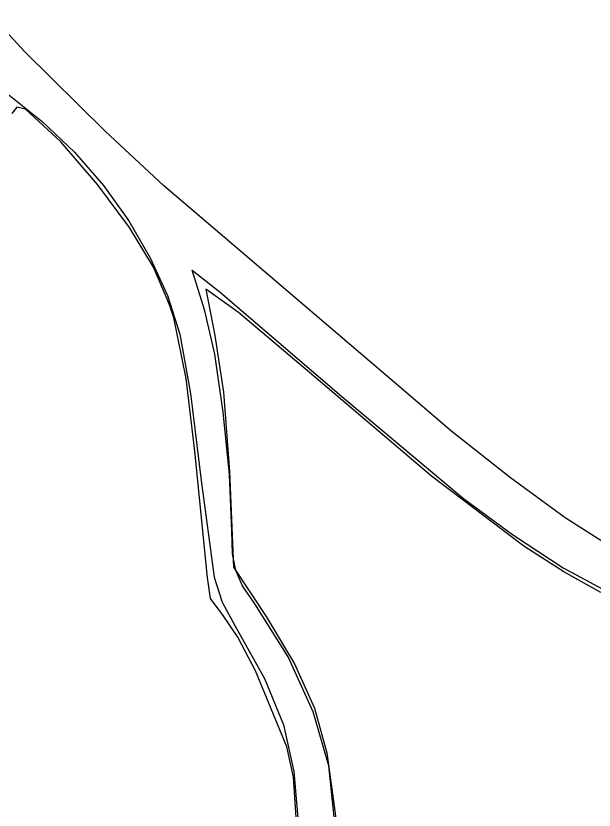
# Model space of a CAD drawing. Extents: x 92 to 340, y 24 to 544.
# Drawn here: x 226.27 to 256.14, y 325.6 to 366.61 of the extents above; entities that cross this region are included whole.
import ezdxf

# ---------------------------------------------------------------- set-up
doc = ezdxf.new("R2010")
doc.units = 0

msp = doc.modelspace()

# ---------------------------------------------------------------- linework, layer by layer
at = {"layer": 'Layer 1'}
for p, q in [((226.730421, 364.745738), (225.012447, 366.609806)), ((230.893201, 360.657393), (226.730421, 364.745738)), ((225.820904, 362.60308), (227.633846, 361.159882)), ((226.313977, 361.899155), (226.061201, 361.565091)), ((226.767903, 361.796822), (226.313977, 361.899155)), ((228.599086, 360.097888), (226.767903, 361.796822)), ((227.633846, 361.159882), (229.297638, 359.567789)), ((233.891638, 357.853249), (230.893201, 360.657393)), ((230.497092, 357.898973), (228.599086, 360.097888)), ((229.297638, 359.567789), (230.794291, 357.849457)), ((232.136699, 355.675948), (230.497092, 357.898973)), ((230.794291, 357.849457), (232.105818, 356.02754)), ((237.633025, 354.660167), (233.891638, 357.853249)), ((232.105818, 356.02754), (233.214232, 354.124695)), ((233.378307, 353.635419), (232.136699, 355.675948)), ((245.832644, 347.681866), (237.633025, 354.660167)), ((233.214232, 354.124695), (234.101545, 352.163574)), ((234.082314, 351.983993), (233.378307, 353.635419)), ((236.030707, 351.38286), (235.376657, 353.484358)), ((235.376657, 353.484358), (236.826927, 352.337124)), ((237.767565, 351.301059), (236.089974, 352.493405)), ((236.089974, 352.493405), (236.54788, 350.100865)), ((236.826927, 352.337124), (242.983256, 347.060271)), ((234.227659, 351.631215), (234.082314, 351.983993)), ((234.101545, 352.163574), (234.74977, 350.166834)), ((234.427331, 351.013854), (234.227659, 351.631215)), ((236.5424, 349.146749), (236.030707, 351.38286)), ((241.656811, 348.002894), (237.767565, 351.301059)), ((235.073532, 347.888329), (234.427331, 351.013854)), ((234.74977, 350.166834), (235.289079, 347.116451)), ((236.54788, 350.100865), (237.003448, 347.179554)), ((236.987088, 346.154822), (236.5424, 349.146749)), ((235.507537, 344.134683), (235.073532, 347.888329)), ((247.73377, 342.841878), (241.656811, 348.002894)), ((248.813662, 345.126623), (245.832644, 347.681866)), ((235.289079, 347.116451), (235.847968, 342.614563)), ((237.003448, 347.179554), (237.310586, 343.076349)), ((242.983256, 347.060271), (249.38697, 341.686007)), ((237.300807, 342.931054), (236.987088, 346.154822)), ((251.812407, 342.751926), (248.813662, 345.126623)), ((236.171113, 337.60829), (235.507537, 344.134683)), ((237.419594, 339.999419), (237.300807, 342.931054)), ((237.310586, 343.076349), (237.51308, 338.137457)), ((235.847968, 342.614563), (236.511058, 337.6239)), ((252.510864, 339.236316), (247.73377, 342.841878)), ((254.645259, 340.697308), (251.812407, 342.751926)), ((249.38697, 341.686007), (251.923565, 339.828857)), ((257.128595, 339.102305), (254.645259, 340.697308)), ((237.459541, 338.832722), (237.419594, 339.999419)), ((251.923565, 339.828857), (254.545555, 338.115938)), ((254.568861, 337.909333), (252.510864, 339.236316)), ((237.625396, 337.963052), (237.459541, 338.832722)), ((237.51308, 338.137457), (239.197595, 335.598867)), ((237.986183, 337.172824), (237.625396, 337.963052)), ((254.545555, 338.115938), (256.777526, 336.901337)), ((236.332685, 336.528437), (236.171113, 337.60829)), ((236.511058, 337.6239), (236.934364, 336.344132)), ((256.490172, 336.842216), (254.568861, 337.909333)), ((238.610925, 336.24445), (237.986183, 337.172824)), ((236.978621, 335.644022), (236.332685, 336.528437)), ((236.934364, 336.344132), (237.590339, 335.138844)), ((240.334477, 333.511562), (238.610925, 336.24445)), ((237.734801, 334.525953), (236.978621, 335.644022)), ((239.197595, 335.598867), (240.661899, 333.160195)), ((237.590339, 335.138844), (239.111016, 332.397263)), ((238.653964, 332.782243), (237.734801, 334.525953)), ((241.623649, 330.681009), (240.334477, 333.511562)), ((240.661899, 333.160195), (241.690765, 330.865424)), ((240.273215, 328.873507), (238.653964, 332.782243)), ((239.111016, 332.397263), (240.08761, 330.003278)), ((242.431544, 327.878568), (241.623649, 330.681009)), ((241.690765, 330.865424), (242.342732, 328.554182)), ((240.08761, 330.003278), (240.6371, 327.588392)), ((240.610499, 327.295795), (240.273215, 328.873507)), ((242.342732, 328.554182), (242.676339, 326.066099)), ((242.711264, 325.230016), (242.431544, 327.878568)), ((240.752685, 325.211936), (240.610499, 327.295795)), ((240.6371, 327.588392), (240.876466, 324.784104)), ((242.676339, 326.066099), (242.970115, 323.782656))]:
    msp.add_line(p, q, dxfattribs=at)

doc.saveas('drawing.dxf')
